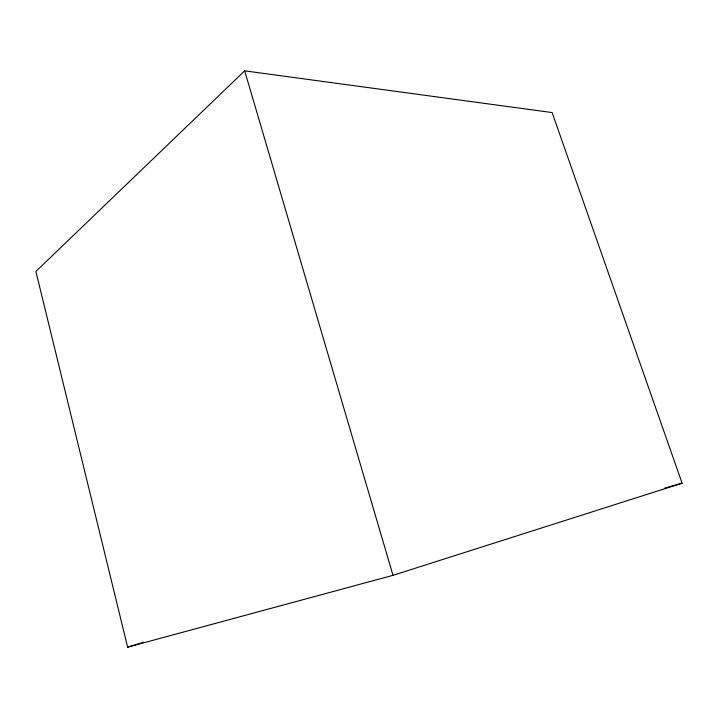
<?xml version="1.0" encoding="UTF-8"?>
<svg xmlns="http://www.w3.org/2000/svg" width="718" height="718" viewBox="0 0 718 718"><rect width="100%" height="100%" fill="white"/><g stroke="black" fill="none" stroke-linecap="round" stroke-linejoin="round"><path stroke-width="1.08" d="M244.676 70.84L35.9 271.449L127.633 647.16L393.006 575.324L682.1 483.205L552.115 112.564L244.676 70.84L393.006 575.324M127.633 647.16L143.681 642.197M664.832 488.069L682.1 483.205"/></g></svg>
